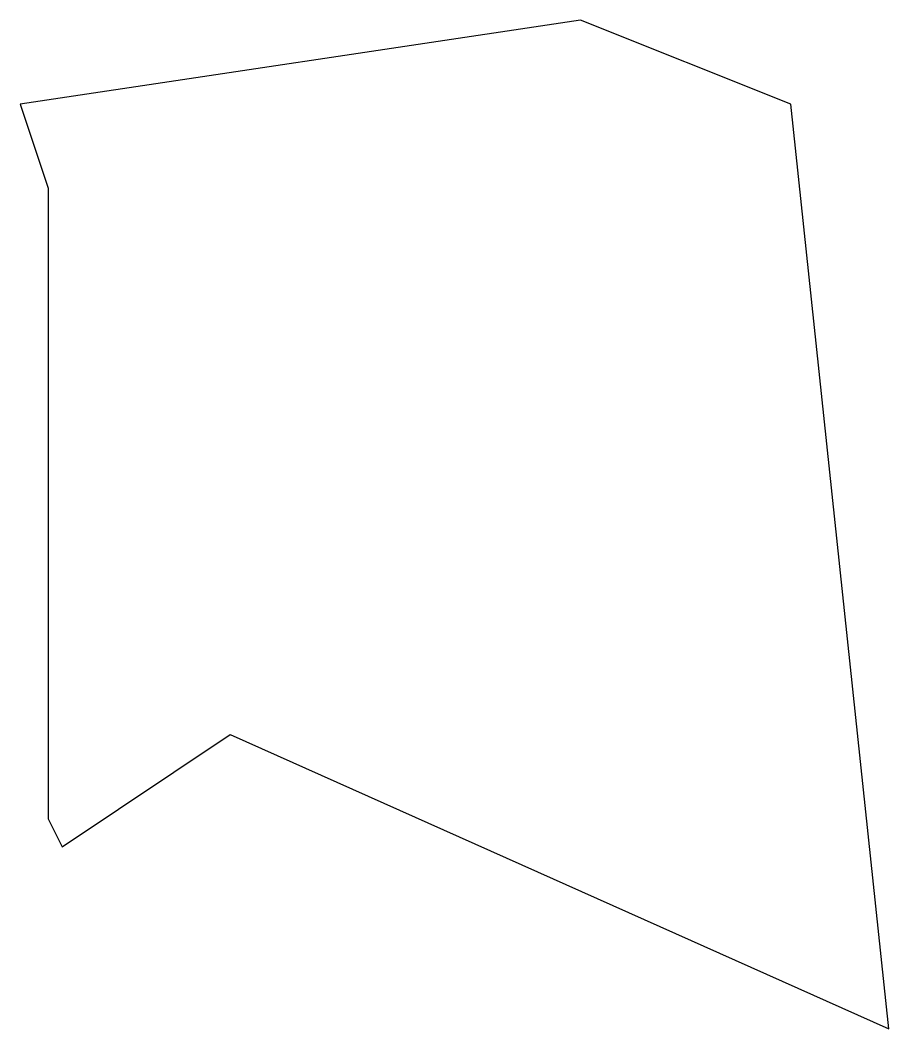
# Model space of a CAD drawing. Header units: metres. Extents: x 12 to 74, y 2 to 74.
import ezdxf

# ---------------------------------------------------------------- set-up
doc = ezdxf.new("R2010")
doc.units = ezdxf.units.M

msp = doc.modelspace()

# ---------------------------------------------------------------- linework, layer by layer
msp.add_lwpolyline([(14, 17), (15, 15), (27, 23), (74, 2), (67, 68), (52, 74), (12, 68), (14, 62), (14, 17)])

doc.saveas('drawing.dxf')
